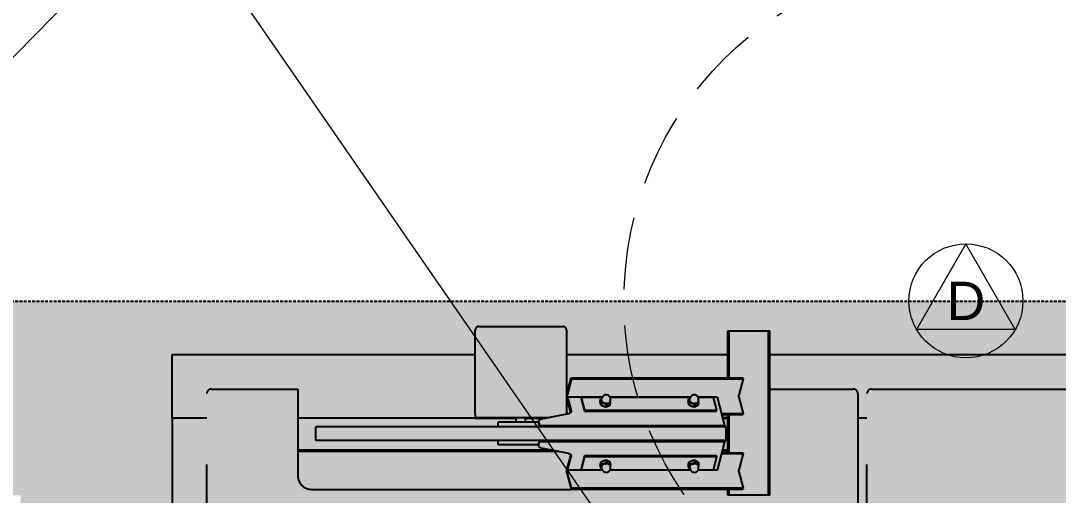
# Model space of a CAD drawing. Header units: centimetres. Extents: x 405564 to 502064, y 46284 to 60634.
# Drawn here: x 485649.7 to 485740.8, y 56132.6 to 56174.2 of the extents above; entities that cross this region are included whole.
import ezdxf
from ezdxf.enums import TextEntityAlignment as Align

# ---------------------------------------------------------------- set-up
doc = ezdxf.new("R2010")
doc.units = ezdxf.units.CM
for name, pattern in [('( Hidden )', [0.375, 0.25, -0.125]), ('HIDDEN', [9.525, 6.35, -3.175]), ('HIDDENX2', [19.05, 12.7, -6.35])]:
    doc.linetypes.add(name, pattern=pattern)
doc.layers.get('0').update_dxf_attribs({"color": 8, "lineweight": 9})
for name, color, linetype, lineweight in [('0-KRCN-AYDINLATMA-130426', 8, 'Continuous', 9), ('0-KRCN-MİMARİ-220526', 8, 'Continuous', 9), ('Visible (ISO)', 8, 'Continuous', 18)]:
    doc.layers.add(name, color=color, linetype=linetype, lineweight=lineweight)
doc.layers.add('AS_NOT_MIMARI', color=8, linetype='Continuous')
doc.styles.add('2', font='arial.ttf', dxfattribs={"width": 0.9, "height": 200})

# ---------------------------------------------------------------- blocks, each defined once
blk = doc.blocks.new('KD')
at = {"layer": '0-KRCN-AYDINLATMA-130426'}
for p, q in [((0, 5), (-4.33, -2.5)), ((4.33, -2.5), (0, 5)), ((4.33, -2.5), (-4.33, -2.5))]:
    blk.add_line(p, q, dxfattribs=at)
at = {"layer": '0-KRCN-AYDINLATMA-130426', "linetype": 'HIDDEN'}
blk.add_circle((0, 0), 30, dxfattribs=at)
at = {"layer": '0-KRCN-AYDINLATMA-130426'}
blk.add_circle((0, 0), 5, dxfattribs=at)
at = {"layer": '0-KRCN-AYDINLATMA-130426', "style": '2'}
blk.add_text('D', height=3.362, dxfattribs=at).set_placement((0, 0), align=Align.MIDDLE_CENTER)
blk = doc.blocks.new('G$C546873DE')
at = {"layer": '0-KRCN-AYDINLATMA-130426'}
blk.add_blockref('KD', (15168.596, 9015.601), dxfattribs=at)
blk = doc.blocks.new('A$Cdfb98813')
h = blk.add_hatch()
h.set_pattern_fill('ANGLE', color=256)
h.set_pattern_definition([(0, (-482318.783, -59032.118), (0, 6.985), [5.08, -1.905]), (90, (-482318.783, -59032.118), (-6.985, 4e-16), [5.08, -1.905])])
h.paths.add_polyline_path([(2235.139, -683), (325.139, -683), (325.139, -933.015), (2235.139, -933.015)])
h.paths.add_polyline_path([(800, -700), (900, -700), (900, -800), (800, -800)], flags=16)
h.paths.add_polyline_path([(1700, -700), (1800, -700), (1800, -800), (1700, -800)], flags=16)
at = {"linetype": 'HIDDENX2', "ltscale": 3}
for p, q in [((1840.192, -685.184), (1847.552, -685.184)), ((1839.872, -692.864), (1839.872, -685.504)), ((1847.872, -685.504), (1847.872, -692.864)), ((1862.032, -685.584), (1862.152, -685.584)), ((1862.032, -688.909), (1862.032, -685.584)), ((1862.152, -688.909), (1862.152, -685.584)), ((1862.152, -685.584), (1862.252, -685.584)), ((1862.252, -685.584), (1863.772, -685.584)), ((1863.772, -685.584), (1863.972, -685.584)), ((1863.972, -685.584), (1865.492, -685.584)), ((1865.492, -685.584), (1865.592, -685.584)), ((1865.592, -699.984), (1865.592, -685.584)), ((1865.592, -685.584), (1865.712, -685.584)), ((1865.712, -699.984), (1865.712, -685.584)), ((1813.272, -693.235), (1813.272, -687.635)), ((1813.272, -687.635), (1839.872, -687.635)), ((1847.872, -687.635), (1862.032, -687.635)), ((1865.712, -687.635), (1904.472, -687.635)), ((1862.032, -689.709), (1862.032, -688.909)), ((1862.152, -688.909), (1862.032, -688.909)), ((1862.152, -689.709), (1862.152, -688.909)), ((1847.914, -691.14), (1848.284, -689.709)), ((1848.306, -689.794), (1847.935, -691.225)), ((1848.284, -689.709), (1863.352, -689.709)), ((1848.284, -689.709), (1848.306, -689.794)), ((1848.306, -689.794), (1863.374, -689.794)), ((1863.374, -689.794), (1863.004, -691.225)), ((1863.352, -689.709), (1863.374, -689.794)), ((1816.712, -690.675), (1824.312, -690.675)), ((1824.312, -690.675), (1824.312, -698.275)), ((1865.712, -690.675), (1873.032, -690.675)), ((1874.632, -690.675), (1901.032, -690.675)), ((1816.312, -735.395), (1816.312, -691.075)), ((1847.872, -691.235), (1847.898, -691.235)), ((1848.24, -692.741), (1847.914, -691.479)), ((1847.935, -691.394), (1848.256, -692.632)), ((1847.947, -691.439), (1847.962, -691.382)), ((1847.947, -691.439), (1848.256, -692.632)), ((1847.962, -691.382), (1848.27, -692.575)), ((1851.024, -691.382), (1847.962, -691.382)), ((1849.15, -691.495), (1849.172, -691.41)), ((1849.15, -691.495), (1849.443, -692.627)), ((1851.01, -691.41), (1849.172, -691.41)), ((1849.172, -691.41), (1849.465, -692.542)), ((1850.833, -691.769), (1850.888, -691.555)), ((1850.956, -691.598), (1850.988, -691.471)), ((1858.751, -691.382), (1851.689, -691.382)), ((1851.691, -691.788), (1851.724, -691.661)), ((1858.737, -691.41), (1851.703, -691.41)), ((1858.56, -691.769), (1858.616, -691.555)), ((1858.683, -691.598), (1858.716, -691.471)), ((1861.098, -691.382), (1859.416, -691.382)), ((1859.419, -691.788), (1859.452, -691.661)), ((1860.763, -691.41), (1859.43, -691.41)), ((1861.056, -692.542), (1860.763, -691.41)), ((1861.098, -691.382), (1861.742, -693.871)), ((1863.004, -691.394), (1863.374, -692.825)), ((1873.432, -691.075), (1873.432, -735.395)), ((1874.232, -735.395), (1874.232, -691.075)), ((1849.443, -692.627), (1849.465, -692.542)), ((1849.465, -692.542), (1861.056, -692.542)), ((1850.917, -692.096), (1850.973, -691.882)), ((1851.346, -692.259), (1851.401, -692.045)), ((1851.69, -692.096), (1851.746, -691.882)), ((1858.645, -692.096), (1858.7, -691.882)), ((1859.073, -692.259), (1859.129, -692.045)), ((1859.417, -692.096), (1859.473, -691.882)), ((1861.034, -692.627), (1861.056, -692.542)), ((1816.312, -693.235), (1813.272, -693.235)), ((1816.312, -693.235), (1813.272, -693.235)), ((1813.272, -693.235), (1813.272, -733.235)), ((1839.872, -693.235), (1824.312, -693.235)), ((1839.872, -692.864), (1839.872, -693.184)), ((1839.872, -693.235), (1839.872, -693.184)), ((1839.872, -693.184), (1846.308, -693.184)), ((1839.872, -693.235), (1843.472, -693.235)), ((1843.472, -693.584), (1843.472, -693.184)), ((1844.272, -693.584), (1844.272, -693.184)), ((1844.272, -693.235), (1846.043, -693.235)), ((1845.425, -693.539), (1845.439, -693.483)), ((1848.049, -692.85), (1845.662, -693.308)), ((1847.872, -692.884), (1847.872, -692.864)), ((1849.443, -692.627), (1861.034, -692.627)), ((1861.472, -692.825), (1863.374, -692.825)), ((1861.493, -692.909), (1863.352, -692.909)), ((1861.565, -693.184), (1862.032, -693.184)), ((1861.578, -693.235), (1862.032, -693.235)), ((1862.032, -696.259), (1862.032, -692.909)), ((1862.152, -696.259), (1862.152, -692.909)), ((1863.374, -692.825), (1863.352, -692.909)), ((1874.232, -693.235), (1873.432, -693.235)), ((1874.232, -693.235), (1873.432, -693.235)), ((1861.693, -693.984), (1825.872, -693.984)), ((1825.872, -695.184), (1825.872, -693.984)), ((1845.419, -693.584), (1841.872, -693.584)), ((1841.872, -693.984), (1841.872, -693.584)), ((1845.426, -693.639), (1845.515, -693.984)), ((1845.44, -693.583), (1845.515, -693.871)), ((1845.515, -693.871), (1861.742, -693.871)), ((1845.515, -693.984), (1845.515, -693.871)), ((1861.693, -693.984), (1861.742, -693.984)), ((1861.742, -693.871), (1861.742, -693.984)), ((1861.872, -693.984), (1861.742, -693.984)), ((1861.872, -695.184), (1861.872, -693.984)), ((1861.693, -695.184), (1825.872, -695.184)), ((1841.872, -695.584), (1841.872, -695.184)), ((1845.426, -695.529), (1845.515, -695.184)), ((1845.44, -695.586), (1845.515, -695.297)), ((1845.515, -695.297), (1845.515, -695.184)), ((1861.742, -695.297), (1845.515, -695.297)), ((1861.742, -695.297), (1861.098, -697.786)), ((1861.693, -695.184), (1861.742, -695.184)), ((1861.872, -695.184), (1861.742, -695.184)), ((1861.742, -695.184), (1861.742, -695.297)), ((1846.574, -696.035), (1824.312, -696.035)), ((1847.198, -696.155), (1824.312, -696.155)), ((1845.419, -695.584), (1841.872, -695.584)), ((1845.439, -695.686), (1845.425, -695.629)), ((1848.049, -696.319), (1845.662, -695.86)), ((1862.032, -696.155), (1861.52, -696.155)), ((1862.032, -696.035), (1861.551, -696.035)), ((1848.24, -696.427), (1847.914, -697.689)), ((1847.935, -697.774), (1848.256, -696.536)), ((1847.947, -697.73), (1848.256, -696.536)), ((1847.962, -697.786), (1848.27, -696.593)), ((1849.443, -696.542), (1849.15, -697.673)), ((1849.465, -696.627), (1849.172, -697.758)), ((1849.443, -696.542), (1849.465, -696.627)), ((1861.034, -696.542), (1849.443, -696.542)), ((1861.056, -696.627), (1849.465, -696.627)), ((1850.917, -697.072), (1850.973, -697.287)), ((1851.346, -696.909), (1851.401, -697.123)), ((1851.69, -697.072), (1851.746, -697.287)), ((1858.645, -697.072), (1858.7, -697.287)), ((1859.073, -696.909), (1859.129, -697.123)), ((1859.417, -697.072), (1859.473, -697.287)), ((1860.763, -697.758), (1861.056, -696.627)), ((1861.034, -696.542), (1861.056, -696.627)), ((1861.472, -696.344), (1863.374, -696.344)), ((1861.493, -696.259), (1863.352, -696.259)), ((1863.374, -696.344), (1863.004, -697.774)), ((1863.352, -696.259), (1863.374, -696.344)), ((1847.914, -698.029), (1848.284, -699.459)), ((1848.306, -699.374), (1847.935, -697.944)), ((1847.962, -697.786), (1847.947, -697.73)), ((1851.024, -697.786), (1847.962, -697.786)), ((1849.15, -697.673), (1849.172, -697.758)), ((1849.172, -697.758), (1851.01, -697.758)), ((1850.833, -697.399), (1850.888, -697.613)), ((1850.956, -697.57), (1850.988, -697.698)), ((1858.751, -697.786), (1851.689, -697.786)), ((1851.691, -697.38), (1851.724, -697.507)), ((1851.703, -697.758), (1858.737, -697.758)), ((1858.56, -697.399), (1858.616, -697.613)), ((1858.683, -697.57), (1858.716, -697.698)), ((1861.098, -697.786), (1859.416, -697.786)), ((1859.419, -697.38), (1859.452, -697.507)), ((1859.43, -697.758), (1860.763, -697.758)), ((1863.004, -697.944), (1863.374, -699.374)), ((1825.512, -699.475), (1848.289, -699.475)), ((1848.284, -699.459), (1848.306, -699.374)), ((1848.284, -699.459), (1863.352, -699.459)), ((1863.374, -699.374), (1848.306, -699.374)), ((1862.032, -699.984), (1862.032, -699.459)), ((1862.152, -699.984), (1862.152, -699.459)), ((1863.374, -699.374), (1863.352, -699.459)), ((1862.152, -699.984), (1862.032, -699.984)), ((1862.252, -699.984), (1862.152, -699.984)), ((1863.772, -699.984), (1862.252, -699.984)), ((1863.972, -699.984), (1863.772, -699.984)), ((1865.492, -699.984), (1863.972, -699.984)), ((1865.592, -699.984), (1865.492, -699.984)), ((1865.712, -699.984), (1865.592, -699.984))]:
    blk.add_line(p, q, dxfattribs=at)
at = {"linetype": '( Hidden )'}
blk.add_lwpolyline([(2235.139, -683), (325.139, -683), (325.139, -933.015), (2235.139, -933.015)], close=True, dxfattribs=at)
blk.add_lwpolyline([(2235.139, -683), (325.139, -683), (325.139, -933.015), (2235.139, -933.015)], close=True, dxfattribs=at)
at = {"linetype": 'HIDDENX2', "ltscale": 3}
for centre, radius, start, end in [((1840.192, -685.504), 0.32, 90, 180), ((1847.552, -685.504), 0.32, 0, 90), ((1816.712, -691.075), 0.4, 90, 180), ((1873.032, -691.075), 0.4, 0, 90), ((1874.632, -691.075), 0.4, 90, 180), ((1851.356, -691.566), 0.38, 345.48918, 165.48918), ((1859.084, -691.566), 0.38, 345.48918, 165.48918), ((1851.356, -697.603), 0.38, 194.51082, 14.51082), ((1859.084, -697.603), 0.38, 194.51082, 14.51082), ((1825.512, -698.275), 1.2, 180, 270)]:
    blk.add_arc(centre, radius, start, end, dxfattribs=at)
at = {"linetype": 'HIDDENX2', "ltscale": 3, "extrusion": (0, 0, -1)}
for centre, major_axis, ratio, start_param, end_param in [((1847.957, -691.309), (0, 0.24), 0.258819, 3.926991, 5.497787), ((1847.957, -691.309), (0, -0.12), 0.258819, 0.785398, 2.356194), ((1851.323, -691.693), (-0.387, 0.1), 0.683013, 5.920967, 6.600746), ((1851.323, -691.693), (-0.368, 0.095), 0.683013, 3.141593, 6.283185), ((1859.051, -691.693), (-0.387, 0.1), 0.683013, 5.920967, 6.600746), ((1859.051, -691.693), (-0.368, 0.095), 0.683013, 3.141593, 6.283185), ((1863.026, -691.309), (0, -0.12), 0.258819, 0.785398, 2.356194), ((1847.884, -692.575), (0.387, -0.1), 0.683013, 5.920967, 7.246785), ((1851.323, -691.693), (-0.387, 0.1), 0.683013, 4.87377, 5.920967), ((1851.323, -691.693), (-0.387, 0.1), 0.683013, 3.826572, 4.87377), ((1851.323, -691.693), (0.387, -0.1), 0.683013, 5.965625, 6.968165), ((1859.051, -691.693), (-0.387, 0.1), 0.683013, 4.87377, 5.920967), ((1859.051, -691.693), (-0.387, 0.1), 0.683013, 3.826572, 4.87377), ((1859.051, -691.693), (0.387, -0.1), 0.683013, 5.965625, 6.968165), ((1845.827, -693.583), (-0.387, 0.1), 0.683013, 5.920967, 7.246785), ((1847.869, -692.632), (0.387, -0.1), 0.683013, 5.920967, 6.176041), ((1845.812, -693.639), (-0.387, 0.1), 0.683013, 5.920967, 6.283185), ((1845.827, -695.586), (-0.387, -0.1), 0.683013, 5.319586, 6.645403), ((1845.812, -695.529), (-0.387, -0.1), 0.683013, 0, 0.362218), ((1847.884, -696.593), (0.387, 0.1), 0.683013, 5.319586, 6.645403), ((1847.869, -696.536), (0.387, 0.1), 0.683013, 0.107144, 0.362218), ((1847.957, -697.859), (0, -0.24), 0.258819, 0.785398, 2.356194), ((1847.957, -697.859), (0, 0.12), 0.258819, 3.926991, 5.497787), ((1851.323, -697.475), (0.368, 0.095), 0.683013, 3.141593, 6.283185), ((1851.323, -697.475), (-0.387, -0.1), 0.683013, 5.965625, 6.645403), ((1851.323, -697.475), (-0.387, -0.1), 0.683013, 0.362218, 1.409416), ((1851.323, -697.475), (0.387, 0.1), 0.683013, 4.551008, 5.598206), ((1851.323, -697.475), (0.387, 0.1), 0.683013, 5.598206, 6.600746), ((1859.051, -697.475), (-0.387, -0.1), 0.683013, 5.965625, 6.645403), ((1859.051, -697.475), (0.368, 0.095), 0.683013, 3.141593, 6.283185), ((1859.051, -697.475), (-0.387, -0.1), 0.683013, 0.362218, 1.409416), ((1859.051, -697.475), (0.387, 0.1), 0.683013, 4.551008, 5.598206), ((1859.051, -697.475), (0.387, 0.1), 0.683013, 5.598206, 6.600746), ((1863.026, -697.859), (0, -0.12), 0.258819, 0.785398, 2.356194)]:
    blk.add_ellipse(centre, major_axis=major_axis, ratio=ratio, start_param=start_param, end_param=end_param, dxfattribs=at)
at = {"linetype": 'HIDDENX2', "ltscale": 3}
for points, weights in [([(1850.983, -691.494), (1850.939, -691.52), (1850.888, -691.555)], [1.01897733656, 1.01901831221, 1]), ([(1850.888, -691.555), (1850.917, -691.617), (1850.937, -691.693)], [1, 1.0379548493, 1]), ([(1858.71, -691.494), (1858.666, -691.52), (1858.616, -691.555)], [1.01897733656, 1.01901831221, 1]), ([(1858.616, -691.555), (1858.645, -691.617), (1858.664, -691.693)], [1, 1.0379548493, 1]), ([(1850.917, -692.096), (1850.863, -691.98), (1850.833, -691.769)], [1, 1.15470053838, 1]), ([(1851.346, -692.259), (1851.119, -692.225), (1850.917, -692.096)], [1, 1.15470053838, 1]), ([(1850.937, -691.693), (1850.957, -691.769), (1850.973, -691.882)], [1, 1.0379548493, 1]), ([(1850.973, -691.882), (1851.094, -691.9), (1851.194, -691.938)], [1, 1.0379548493, 1]), ([(1851.194, -691.938), (1851.293, -691.976), (1851.401, -692.045)], [1, 1.0379548493, 1]), ([(1851.69, -692.096), (1851.506, -692.225), (1851.346, -692.259)], [1, 1.15470053838, 1]), ([(1851.401, -692.045), (1851.5, -691.976), (1851.58, -691.938)], [1, 1.0379548493, 1]), ([(1851.58, -691.938), (1851.66, -691.9), (1851.746, -691.882)], [1, 1.0379548493, 1]), ([(1851.746, -691.882), (1851.731, -691.777), (1851.713, -691.705)], [1, 1.03508120529, 1.00531214838]), ([(1858.645, -692.096), (1858.59, -691.98), (1858.56, -691.769)], [1, 1.15470053838, 1]), ([(1859.073, -692.259), (1858.847, -692.225), (1858.645, -692.096)], [1, 1.15470053838, 1]), ([(1858.664, -691.693), (1858.684, -691.769), (1858.7, -691.882)], [1, 1.0379548493, 1]), ([(1858.7, -691.882), (1858.822, -691.9), (1858.921, -691.938)], [1, 1.0379548493, 1]), ([(1858.921, -691.938), (1859.021, -691.976), (1859.129, -692.045)], [1, 1.0379548493, 1]), ([(1859.417, -692.096), (1859.233, -692.225), (1859.073, -692.259)], [1, 1.15470053838, 1]), ([(1859.129, -692.045), (1859.228, -691.976), (1859.307, -691.938)], [1, 1.0379548493, 1]), ([(1859.307, -691.938), (1859.387, -691.9), (1859.473, -691.882)], [1, 1.0379548493, 1]), ([(1859.473, -691.882), (1859.458, -691.777), (1859.44, -691.705)], [1, 1.03508120529, 1.00531214838]), ([(1850.833, -697.399), (1850.863, -697.188), (1850.917, -697.072)], [1, 1.15470053838, 1]), ([(1850.917, -697.072), (1851.119, -696.944), (1851.346, -696.909)], [1, 1.15470053838, 1]), ([(1851.401, -697.123), (1851.293, -697.192), (1851.194, -697.23)], [1, 1.0379548493, 1]), ([(1851.346, -696.909), (1851.506, -696.944), (1851.69, -697.072)], [1, 1.15470053838, 1]), ([(1851.58, -697.23), (1851.5, -697.192), (1851.401, -697.123)], [1, 1.0379548493, 1]), ([(1858.56, -697.399), (1858.59, -697.188), (1858.645, -697.072)], [1, 1.15470053838, 1]), ([(1858.645, -697.072), (1858.847, -696.944), (1859.073, -696.909)], [1, 1.15470053838, 1]), ([(1859.129, -697.123), (1859.021, -697.192), (1858.921, -697.23)], [1, 1.0379548493, 1]), ([(1859.073, -696.909), (1859.233, -696.944), (1859.417, -697.072)], [1, 1.15470053838, 1]), ([(1859.307, -697.23), (1859.228, -697.192), (1859.129, -697.123)], [1, 1.0379548493, 1]), ([(1850.937, -697.475), (1850.917, -697.551), (1850.888, -697.613)], [1, 1.0379548493, 1]), ([(1850.888, -697.613), (1850.939, -697.648), (1850.983, -697.675)], [1, 1.01901831221, 1.01897733656]), ([(1850.973, -697.287), (1850.957, -697.399), (1850.937, -697.475)], [1, 1.0379548493, 1]), ([(1851.194, -697.23), (1851.094, -697.268), (1850.973, -697.287)], [1, 1.0379548493, 1]), ([(1851.746, -697.287), (1851.66, -697.268), (1851.58, -697.23)], [1, 1.0379548493, 1]), ([(1851.713, -697.463), (1851.731, -697.391), (1851.746, -697.287)], [1.00531214838, 1.03508120529, 1]), ([(1858.664, -697.475), (1858.645, -697.551), (1858.616, -697.613)], [1, 1.0379548493, 1]), ([(1858.616, -697.613), (1858.666, -697.648), (1858.71, -697.675)], [1, 1.01901831221, 1.01897733656]), ([(1858.7, -697.287), (1858.684, -697.399), (1858.664, -697.475)], [1, 1.0379548493, 1]), ([(1858.921, -697.23), (1858.822, -697.268), (1858.7, -697.287)], [1, 1.0379548493, 1]), ([(1859.473, -697.287), (1859.387, -697.268), (1859.307, -697.23)], [1, 1.0379548493, 1]), ([(1859.44, -697.463), (1859.458, -697.391), (1859.473, -697.287)], [1.00531214838, 1.03508120529, 1])]:
    blk.add_rational_spline(points, weights, degree=2, dxfattribs=at)
at = {"layer": 'Visible (ISO)'}
for p in [(1779.263, -682.001), (1859.129, -713.932)]:
    blk.add_line(p, (1813.179, -647.467), dxfattribs=at)
blk = doc.blocks.new('A$C6A10306C')
at = {"layer": 'AS_NOT_MIMARI'}
blk.add_blockref('A$Cdfb98813', (13285.68, -3801.454), dxfattribs=at)

msp = doc.modelspace()

# ---------------------------------------------------------------- block references
at = {"layer": '0-KRCN-AYDINLATMA-130426'}
msp.add_blockref('G$C546873DE', (470564.066, 47134.016), dxfattribs=at)

# ---------------------------------------------------------------- next in the draw order: block references
at = {"layer": '0-KRCN-MİMARİ-220526'}
msp.add_blockref('A$C6A10306C', (470564.066, 60634.016), dxfattribs=at)

doc.saveas('drawing.dxf')
